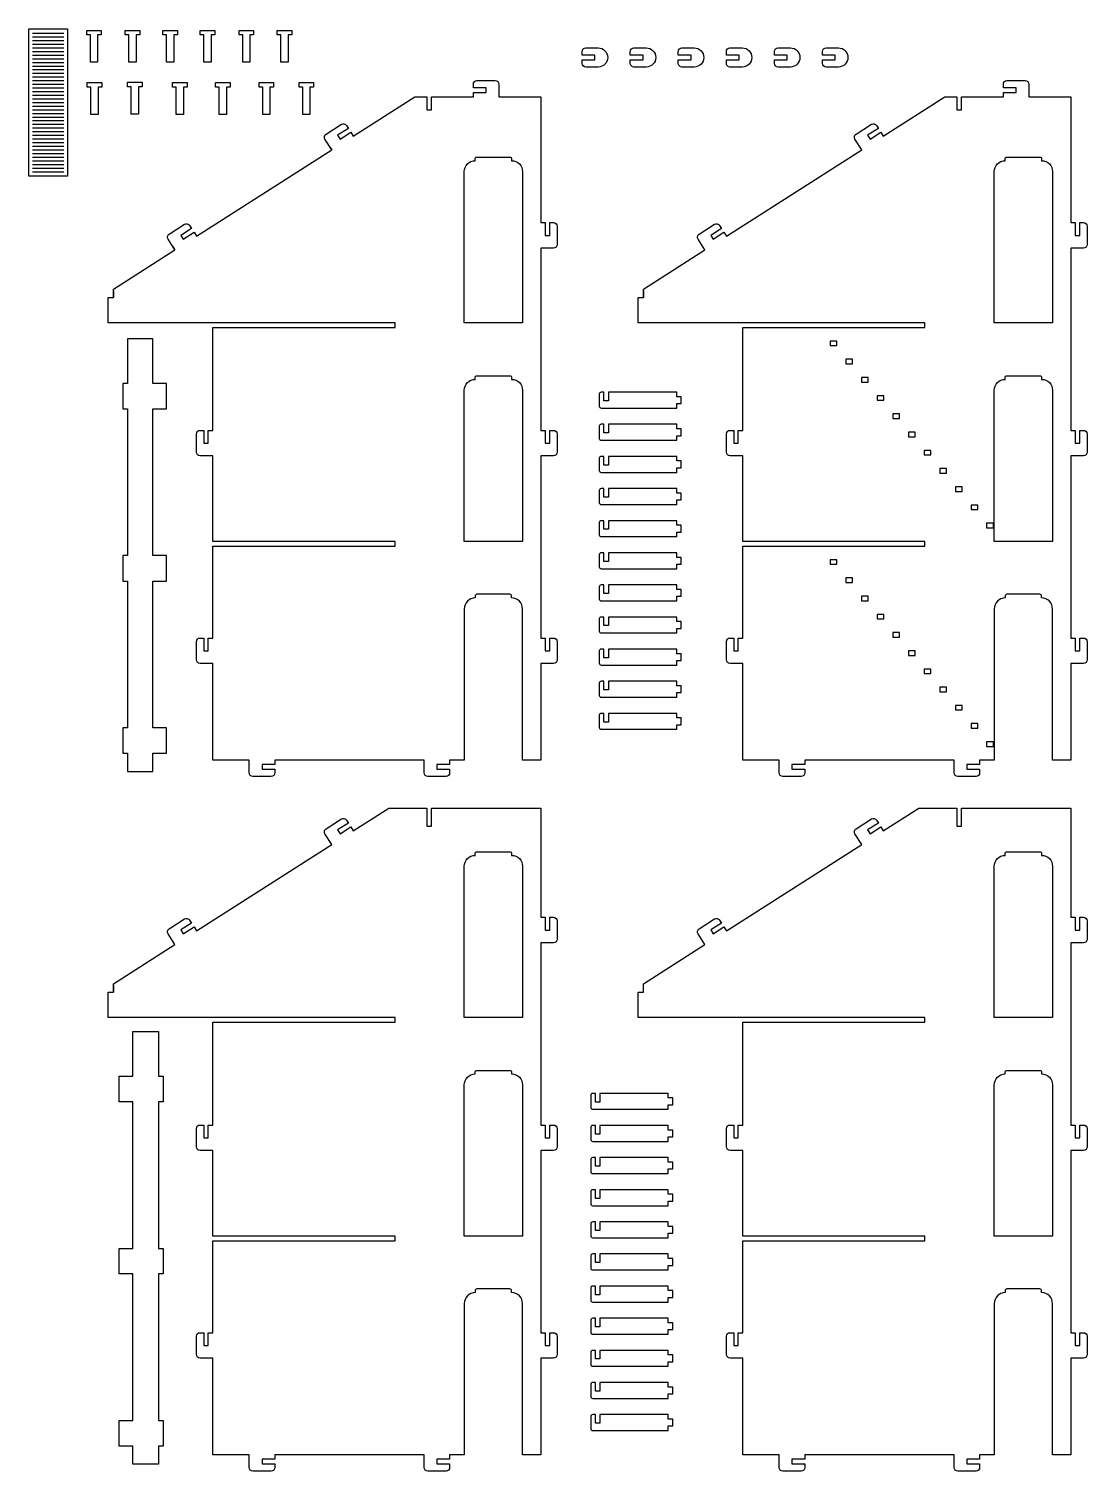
# Model space of a CAD drawing. Extents: x 9591 to 9820, y 1050 to 1177.
# Drawn here: x 9762.3 to 9820.4, y 1095.7 to 1174.8 of the extents above; entities that cross this region are included whole.
import ezdxf

# ---------------------------------------------------------------- set-up
doc = ezdxf.new("R2010")
doc.units = 0
doc.header["$MEASUREMENT"] = 0
doc.layers.add('LAYER_1', color=18, linetype='CONTINUOUS')

msp = doc.modelspace()

# ---------------------------------------------------------------- linework, layer by layer
at = {"layer": 'LAYER_1'}
for points in [[(9762.296, 1174.837), (9764.416, 1174.837), (9764.416, 1166.757), (9762.296, 1166.757)], [(9766.073, 1174.505), (9766.073, 1173.005), (9765.673, 1173.005), (9765.673, 1174.505), (9765.473, 1174.505), (9765.473, 1174.755), (9766.273, 1174.755), (9766.273, 1174.505)], [(9768.183, 1174.505), (9768.183, 1173.005), (9767.783, 1173.005), (9767.783, 1174.505), (9767.583, 1174.505), (9767.583, 1174.755), (9768.383, 1174.755), (9768.383, 1174.505)], [(9770.253, 1174.505), (9770.253, 1173.005), (9769.853, 1173.005), (9769.853, 1174.505), (9769.653, 1174.505), (9769.653, 1174.755), (9770.453, 1174.755), (9770.453, 1174.505)], [(9772.302, 1174.505), (9772.302, 1173.005), (9771.902, 1173.005), (9771.902, 1174.505), (9771.702, 1174.505), (9771.702, 1174.755), (9772.502, 1174.755), (9772.502, 1174.505)], [(9774.434, 1174.505), (9774.434, 1173.005), (9774.034, 1173.005), (9774.034, 1174.505), (9773.834, 1174.505), (9773.834, 1174.755), (9774.634, 1174.755), (9774.634, 1174.505)], [(9776.524, 1174.505), (9776.524, 1173.005), (9776.124, 1173.005), (9776.124, 1174.505), (9775.924, 1174.505), (9775.924, 1174.755), (9776.724, 1174.755), (9776.724, 1174.505)], [(9766.104, 1171.638), (9766.104, 1170.138), (9765.704, 1170.138), (9765.704, 1171.638), (9765.504, 1171.638), (9765.504, 1171.888), (9766.304, 1171.888), (9766.304, 1171.638)], [(9768.318, 1171.655), (9768.318, 1170.155), (9767.918, 1170.155), (9767.918, 1171.655), (9767.718, 1171.655), (9767.718, 1171.905), (9768.518, 1171.905), (9768.518, 1171.655)], [(9770.781, 1171.638), (9770.781, 1170.138), (9770.381, 1170.138), (9770.381, 1171.638), (9770.181, 1171.638), (9770.181, 1171.888), (9770.981, 1171.888), (9770.981, 1171.638)], [(9773.138, 1171.638), (9773.138, 1170.138), (9772.738, 1170.138), (9772.738, 1171.638), (9772.538, 1171.638), (9772.538, 1171.888), (9773.338, 1171.888), (9773.338, 1171.638)], [(9775.531, 1171.638), (9775.531, 1170.138), (9775.131, 1170.138), (9775.131, 1171.638), (9774.931, 1171.638), (9774.931, 1171.888), (9775.731, 1171.888), (9775.731, 1171.638)], [(9777.727, 1171.638), (9777.727, 1170.138), (9777.327, 1170.138), (9777.327, 1171.638), (9777.127, 1171.638), (9777.127, 1171.888), (9777.927, 1171.888), (9777.927, 1171.638)], [(9767.709, 1155.372), (9767.459, 1155.372), (9767.459, 1153.972), (9767.709, 1153.972), (9767.709, 1145.922), (9767.459, 1145.922), (9767.459, 1144.522), (9767.709, 1144.522), (9767.709, 1136.472), (9767.459, 1136.472), (9767.459, 1135.072), (9767.709, 1135.072), (9767.709, 1134.072), (9769.109, 1134.072), (9769.109, 1135.072), (9769.859, 1135.072), (9769.859, 1136.472), (9769.109, 1136.472), (9769.109, 1144.522), (9769.859, 1144.522), (9769.859, 1145.922), (9769.109, 1145.922), (9769.109, 1153.972), (9769.859, 1153.972), (9769.859, 1155.372), (9769.109, 1155.372), (9769.109, 1157.822), (9767.709, 1157.822)], [(9806.276, 1157.448), (9806.649, 1157.448), (9806.649, 1157.698), (9806.276, 1157.698)], [(9807.135, 1156.448), (9807.508, 1156.448), (9807.508, 1156.698), (9807.135, 1156.698)], [(9807.994, 1155.448), (9808.367, 1155.448), (9808.367, 1155.698), (9807.994, 1155.698)], [(9808.853, 1154.448), (9809.226, 1154.448), (9809.226, 1154.698), (9808.853, 1154.698)], [(9809.712, 1153.448), (9810.085, 1153.448), (9810.085, 1153.698), (9809.712, 1153.698)], [(9810.571, 1152.448), (9810.944, 1152.448), (9810.944, 1152.698), (9810.571, 1152.698)], [(9811.43, 1151.448), (9811.803, 1151.448), (9811.803, 1151.698), (9811.43, 1151.698)], [(9812.289, 1150.448), (9812.663, 1150.448), (9812.663, 1150.698), (9812.289, 1150.698)], [(9813.148, 1149.448), (9813.522, 1149.448), (9813.522, 1149.698), (9813.148, 1149.698)], [(9814.007, 1148.448), (9814.381, 1148.448), (9814.381, 1148.698), (9814.007, 1148.698)], [(9814.866, 1147.448), (9815.24, 1147.448), (9815.24, 1147.698), (9814.866, 1147.698)], [(9806.276, 1145.448), (9806.649, 1145.448), (9806.649, 1145.698), (9806.276, 1145.698)], [(9807.135, 1144.448), (9807.508, 1144.448), (9807.508, 1144.698), (9807.135, 1144.698)], [(9807.994, 1143.448), (9808.367, 1143.448), (9808.367, 1143.698), (9807.994, 1143.698)], [(9808.853, 1142.448), (9809.226, 1142.448), (9809.226, 1142.698), (9808.853, 1142.698)], [(9809.712, 1141.448), (9810.085, 1141.448), (9810.085, 1141.698), (9809.712, 1141.698)], [(9810.571, 1140.448), (9810.944, 1140.448), (9810.944, 1140.698), (9810.571, 1140.698)], [(9811.43, 1139.448), (9811.803, 1139.448), (9811.803, 1139.698), (9811.43, 1139.698)], [(9812.289, 1138.448), (9812.663, 1138.448), (9812.663, 1138.698), (9812.289, 1138.698)], [(9813.148, 1137.448), (9813.522, 1137.448), (9813.522, 1137.698), (9813.148, 1137.698)], [(9814.007, 1136.448), (9814.381, 1136.448), (9814.381, 1136.698), (9814.007, 1136.698)], [(9814.866, 1135.448), (9815.24, 1135.448), (9815.24, 1135.698), (9814.866, 1135.698)], [(9769.412, 1117.345), (9769.662, 1117.345), (9769.662, 1115.945), (9769.412, 1115.945), (9769.412, 1107.895), (9769.662, 1107.895), (9769.662, 1106.495), (9769.412, 1106.495), (9769.412, 1098.445), (9769.662, 1098.445), (9769.662, 1097.045), (9769.412, 1097.045), (9769.412, 1096.045), (9768.012, 1096.045), (9768.012, 1097.045), (9767.262, 1097.045), (9767.262, 1098.445), (9768.012, 1098.445), (9768.012, 1106.495), (9767.262, 1106.495), (9767.262, 1107.895), (9768.012, 1107.895), (9768.012, 1115.945), (9767.262, 1115.945), (9767.262, 1117.345), (9768.012, 1117.345), (9768.012, 1119.795), (9769.412, 1119.795)]]:
    msp.add_lwpolyline(points, close=True, dxfattribs=at)
for points in [[(9762.496, 1174.597), (9764.216, 1174.597)], [(9762.496, 1174.397), (9764.216, 1174.397)], [(9762.496, 1174.197), (9764.216, 1174.197)], [(9762.496, 1173.997), (9764.216, 1173.997)], [(9762.496, 1173.797), (9764.216, 1173.797)], [(9762.496, 1173.597), (9764.216, 1173.597)], [(9762.496, 1173.397), (9764.216, 1173.397)], [(9762.496, 1173.197), (9764.216, 1173.197)], [(9762.496, 1172.997), (9764.216, 1172.997)], [(9762.496, 1172.797), (9764.216, 1172.797)], [(9762.496, 1172.597), (9764.216, 1172.597)], [(9762.496, 1172.397), (9764.216, 1172.397)], [(9762.496, 1172.197), (9764.216, 1172.197)], [(9762.496, 1171.997), (9764.216, 1171.997)], [(9762.496, 1171.797), (9764.216, 1171.797)], [(9762.496, 1171.597), (9764.216, 1171.597)], [(9762.496, 1171.397), (9764.216, 1171.397)], [(9762.496, 1171.197), (9764.216, 1171.197)], [(9762.496, 1170.997), (9764.216, 1170.997)], [(9762.496, 1170.797), (9764.216, 1170.797)], [(9762.496, 1170.597), (9764.216, 1170.597)], [(9762.496, 1170.397), (9764.216, 1170.397)], [(9762.496, 1170.197), (9764.216, 1170.197)], [(9762.496, 1169.997), (9764.216, 1169.997)], [(9762.496, 1169.797), (9764.216, 1169.797)], [(9762.496, 1169.597), (9764.216, 1169.597)], [(9762.496, 1169.397), (9764.216, 1169.397)], [(9762.496, 1169.197), (9764.216, 1169.197)], [(9762.496, 1168.997), (9764.216, 1168.997)], [(9762.496, 1168.797), (9764.216, 1168.797)], [(9762.496, 1168.597), (9764.216, 1168.597)], [(9779.969, 1169.157), (9780.103, 1168.947)], [(9762.496, 1168.397), (9764.216, 1168.397)], [(9762.496, 1168.197), (9764.216, 1168.197)], [(9762.496, 1167.997), (9764.216, 1167.997)], [(9762.496, 1167.797), (9764.216, 1167.797)], [(9778.788, 1168.405), (9778.923, 1168.194)], [(9762.496, 1167.597), (9764.216, 1167.597)], [(9762.496, 1167.397), (9764.216, 1167.397)], [(9762.496, 1167.197), (9764.216, 1167.197)], [(9762.496, 1166.997), (9764.216, 1166.997)], [(9771.361, 1163.668), (9771.496, 1163.457)], [(9770.181, 1162.915), (9770.315, 1162.704)], [(9790.393, 1162.798), (9790.393, 1159.524)]]:
    msp.add_lwpolyline(points, dxfattribs=at)
for points in [[(9792.669, 1173.142), (9793.369, 1173.142), (9793.369, 1173.392), (9792.669, 1173.392), (9792.669, 1173.592, -0.414214), (9792.869, 1173.792), (9793.544, 1173.792, -1), (9793.544, 1172.742), (9792.869, 1172.742, -0.414214), (9792.669, 1172.942)], [(9795.306, 1173.142), (9796.006, 1173.142), (9796.006, 1173.392), (9795.306, 1173.392), (9795.306, 1173.592, -0.414214), (9795.506, 1173.792), (9796.181, 1173.792, -1), (9796.181, 1172.742), (9795.506, 1172.742, -0.414214), (9795.306, 1172.942)], [(9797.942, 1173.142), (9798.642, 1173.142), (9798.642, 1173.392), (9797.942, 1173.392), (9797.942, 1173.592, -0.414214), (9798.142, 1173.792), (9798.817, 1173.792, -1), (9798.817, 1172.742), (9798.142, 1172.742, -0.414214), (9797.942, 1172.942)], [(9800.579, 1173.142), (9801.279, 1173.142), (9801.279, 1173.392), (9800.579, 1173.392), (9800.579, 1173.592, -0.414214), (9800.779, 1173.792), (9801.454, 1173.792, -1), (9801.454, 1172.742), (9800.779, 1172.742, -0.414214), (9800.579, 1172.942)], [(9803.216, 1173.142), (9803.916, 1173.142), (9803.916, 1173.392), (9803.216, 1173.392), (9803.216, 1173.592, -0.414214), (9803.416, 1173.792), (9804.091, 1173.792, -1), (9804.091, 1172.742), (9803.416, 1172.742, -0.414214), (9803.216, 1172.942)], [(9805.853, 1173.142), (9806.553, 1173.142), (9806.553, 1173.392), (9805.853, 1173.392), (9805.853, 1173.592, -0.414214), (9806.053, 1173.792), (9806.728, 1173.792, -1), (9806.728, 1172.742), (9806.053, 1172.742, -0.414214), (9805.853, 1172.942)], [(9766.943, 1160.451), (9766.943, 1160.098), (9766.943, 1160.553), (9770.315, 1162.704), (9769.939, 1163.294, -0.414214), (9770, 1163.57), (9770.843, 1164.108, -0.414214), (9771.119, 1164.047), (9771.227, 1163.878), (9770.637, 1163.502), (9770.771, 1163.291), (9771.361, 1163.668), (9771.496, 1163.457), (9778.923, 1168.194), (9778.546, 1168.784, -0.414214), (9778.608, 1169.06), (9779.451, 1169.598, -0.414214), (9779.727, 1169.537), (9779.834, 1169.368), (9779.244, 1168.992), (9779.379, 1168.781), (9779.969, 1169.157), (9780.103, 1168.947), (9783.476, 1171.098), (9784.143, 1171.098), (9784.143, 1170.398), (9784.393, 1170.398), (9784.393, 1171.098), (9786.693, 1171.098), (9786.693, 1171.348), (9787.393, 1171.348), (9787.393, 1171.598), (9786.693, 1171.598), (9786.693, 1171.798, -0.414214), (9786.893, 1171.998), (9787.893, 1171.998, -0.414214), (9788.093, 1171.798), (9788.093, 1171.098), (9790.393, 1171.098), (9790.393, 1164.198), (9790.643, 1164.198), (9790.643, 1163.498), (9790.893, 1163.498), (9790.893, 1164.198), (9791.093, 1164.198, -0.414214), (9791.293, 1163.998), (9791.293, 1162.998, -0.414214), (9791.093, 1162.798), (9790.393, 1162.798), (9790.393, 1152.798), (9790.643, 1152.798), (9790.643, 1152.098), (9790.893, 1152.098), (9790.893, 1152.798), (9791.093, 1152.798, -0.414214), (9791.293, 1152.598), (9791.293, 1151.598, -0.414214), (9791.093, 1151.398), (9790.393, 1151.398), (9790.393, 1141.398), (9790.643, 1141.398), (9790.643, 1140.698), (9790.893, 1140.698), (9790.893, 1141.398), (9791.093, 1141.398, -0.414214), (9791.293, 1141.198), (9791.293, 1140.198, -0.414214), (9791.093, 1139.998), (9790.393, 1139.998), (9790.393, 1134.698), (9789.393, 1134.698), (9789.393, 1142.998, 0.414214), (9788.793, 1143.598), (9788.793, 1143.698, 0.414214), (9788.693, 1143.798), (9786.893, 1143.798, 0.414214), (9786.793, 1143.698), (9786.793, 1143.598, 0.414214), (9786.193, 1142.998), (9786.193, 1134.698), (9785.393, 1134.698), (9785.393, 1134.448), (9784.693, 1134.448), (9784.693, 1134.198), (9785.393, 1134.198), (9785.393, 1133.998, -0.414214), (9785.193, 1133.798), (9784.193, 1133.798, -0.414214), (9783.993, 1133.998), (9783.993, 1134.698), (9775.793, 1134.698), (9775.793, 1134.448), (9775.093, 1134.448), (9775.093, 1134.198), (9775.793, 1134.198), (9775.793, 1133.998, -0.414214), (9775.593, 1133.798), (9774.593, 1133.798, -0.414214), (9774.393, 1133.998), (9774.393, 1134.698), (9772.393, 1134.698), (9772.393, 1139.998), (9771.693, 1139.998, -0.414214), (9771.493, 1140.198), (9771.493, 1141.198, -0.414214), (9771.693, 1141.398), (9771.893, 1141.398), (9771.893, 1140.698), (9772.143, 1140.698), (9772.143, 1141.398), (9772.393, 1141.398), (9772.393, 1146.448), (9782.393, 1146.448), (9782.393, 1146.698), (9772.393, 1146.698), (9772.393, 1151.398), (9771.693, 1151.398, -0.414214), (9771.493, 1151.598), (9771.493, 1152.598, -0.414214), (9771.693, 1152.798), (9771.893, 1152.798), (9771.893, 1152.098), (9772.143, 1152.098), (9772.143, 1152.798), (9772.393, 1152.798), (9772.393, 1158.448), (9782.393, 1158.448), (9782.393, 1158.698), (9766.643, 1158.698), (9766.643, 1160.098), (9766.943, 1160.098)], [(9796.032, 1160.451), (9796.032, 1160.098), (9796.032, 1160.553), (9799.404, 1162.704), (9799.028, 1163.294, -0.414214), (9799.089, 1163.57), (9799.932, 1164.108, -0.414214), (9800.208, 1164.047), (9800.316, 1163.878), (9799.726, 1163.502), (9799.86, 1163.291), (9800.45, 1163.668), (9800.585, 1163.457), (9808.012, 1168.194), (9807.635, 1168.784, -0.414214), (9807.697, 1169.06), (9808.54, 1169.598, -0.414214), (9808.816, 1169.537), (9808.923, 1169.368), (9808.333, 1168.992), (9808.468, 1168.781), (9809.058, 1169.157), (9809.192, 1168.947), (9812.565, 1171.098), (9813.232, 1171.098), (9813.232, 1170.398), (9813.482, 1170.398), (9813.482, 1171.098), (9815.782, 1171.098), (9815.782, 1171.348), (9816.482, 1171.348), (9816.482, 1171.598), (9815.782, 1171.598), (9815.782, 1171.798, -0.414214), (9815.982, 1171.998), (9816.982, 1171.998, -0.414214), (9817.182, 1171.798), (9817.182, 1171.098), (9819.482, 1171.098), (9819.482, 1164.198), (9819.732, 1164.198), (9819.732, 1163.498), (9819.982, 1163.498), (9819.982, 1164.198), (9820.182, 1164.198, -0.414214), (9820.382, 1163.998), (9820.382, 1162.998, -0.414214), (9820.182, 1162.798), (9819.482, 1162.798), (9819.482, 1152.798), (9819.732, 1152.798), (9819.732, 1152.098), (9819.982, 1152.098), (9819.982, 1152.798), (9820.182, 1152.798, -0.414214), (9820.382, 1152.598), (9820.382, 1151.598, -0.414214), (9820.182, 1151.398), (9819.482, 1151.398), (9819.482, 1141.398), (9819.732, 1141.398), (9819.732, 1140.698), (9819.982, 1140.698), (9819.982, 1141.398), (9820.182, 1141.398, -0.414214), (9820.382, 1141.198), (9820.382, 1140.198, -0.414214), (9820.182, 1139.998), (9819.482, 1139.998), (9819.482, 1134.698), (9818.482, 1134.698), (9818.482, 1142.998, 0.414214), (9817.882, 1143.598), (9817.882, 1143.698, 0.414214), (9817.782, 1143.798), (9815.982, 1143.798, 0.414214), (9815.882, 1143.698), (9815.882, 1143.598, 0.414214), (9815.282, 1142.998), (9815.282, 1134.698), (9814.482, 1134.698), (9814.482, 1134.448), (9813.782, 1134.448), (9813.782, 1134.198), (9814.482, 1134.198), (9814.482, 1133.998, -0.414214), (9814.282, 1133.798), (9813.282, 1133.798, -0.414214), (9813.082, 1133.998), (9813.082, 1134.698), (9804.882, 1134.698), (9804.882, 1134.448), (9804.182, 1134.448), (9804.182, 1134.198), (9804.882, 1134.198), (9804.882, 1133.998, -0.414214), (9804.682, 1133.798), (9803.682, 1133.798, -0.414214), (9803.482, 1133.998), (9803.482, 1134.698), (9801.482, 1134.698), (9801.482, 1139.998), (9800.782, 1139.998, -0.414214), (9800.582, 1140.198), (9800.582, 1141.198, -0.414214), (9800.782, 1141.398), (9800.982, 1141.398), (9800.982, 1140.698), (9801.232, 1140.698), (9801.232, 1141.398), (9801.482, 1141.398), (9801.482, 1146.448), (9811.482, 1146.448), (9811.482, 1146.698), (9801.482, 1146.698), (9801.482, 1151.398), (9800.782, 1151.398, -0.414214), (9800.582, 1151.598), (9800.582, 1152.598, -0.414214), (9800.782, 1152.798), (9800.982, 1152.798), (9800.982, 1152.098), (9801.232, 1152.098), (9801.232, 1152.798), (9801.482, 1152.798), (9801.482, 1158.448), (9811.482, 1158.448), (9811.482, 1158.698), (9795.732, 1158.698), (9795.732, 1160.098), (9796.032, 1160.098)], [(9789.393, 1166.998), (9789.393, 1158.698), (9786.193, 1158.698), (9786.193, 1166.998, -0.414214), (9786.793, 1167.598), (9786.793, 1167.698, -0.414214), (9786.893, 1167.798), (9788.693, 1167.798, -0.414214), (9788.793, 1167.698), (9788.793, 1167.598, -0.414214)], [(9818.482, 1166.998), (9818.482, 1158.698), (9815.282, 1158.698), (9815.282, 1166.998, -0.414214), (9815.882, 1167.598), (9815.882, 1167.698, -0.414214), (9815.982, 1167.798), (9817.782, 1167.798, -0.414214), (9817.882, 1167.698), (9817.882, 1167.598, -0.414214)], [(9789.393, 1154.998), (9789.393, 1146.698), (9786.193, 1146.698), (9786.193, 1154.998, -0.414214), (9786.793, 1155.598), (9786.793, 1155.698, -0.414214), (9786.893, 1155.798), (9788.693, 1155.798, -0.414214), (9788.793, 1155.698), (9788.793, 1155.598, -0.414214)], [(9818.482, 1154.998), (9818.482, 1146.698), (9815.282, 1146.698), (9815.282, 1154.998, -0.414214), (9815.882, 1155.598), (9815.882, 1155.698, -0.414214), (9815.982, 1155.798), (9817.782, 1155.798, -0.414214), (9817.882, 1155.698), (9817.882, 1155.598, -0.414214)], [(9797.857, 1154.892), (9794.107, 1154.892), (9794.107, 1154.418), (9793.857, 1154.418), (9793.857, 1154.892), (9793.707, 1154.892, 0.414214), (9793.607, 1154.792), (9793.607, 1154.118, 0.414214), (9793.707, 1154.018), (9797.857, 1154.018), (9797.857, 1154.268), (9798.107, 1154.268), (9798.107, 1154.642), (9797.857, 1154.642)], [(9797.857, 1153.129), (9794.107, 1153.129), (9794.107, 1152.655), (9793.857, 1152.655), (9793.857, 1153.129), (9793.707, 1153.129, 0.414214), (9793.607, 1153.029), (9793.607, 1152.355, 0.414214), (9793.707, 1152.255), (9797.857, 1152.255), (9797.857, 1152.505), (9798.107, 1152.505), (9798.107, 1152.879), (9797.857, 1152.879)], [(9797.857, 1151.366), (9794.107, 1151.366), (9794.107, 1150.892), (9793.857, 1150.892), (9793.857, 1151.366), (9793.707, 1151.366, 0.414214), (9793.607, 1151.266), (9793.607, 1150.592, 0.414214), (9793.707, 1150.492), (9797.857, 1150.492), (9797.857, 1150.742), (9798.107, 1150.742), (9798.107, 1151.116), (9797.857, 1151.116)], [(9797.857, 1149.603), (9794.107, 1149.603), (9794.107, 1149.129), (9793.857, 1149.129), (9793.857, 1149.603), (9793.707, 1149.603, 0.414214), (9793.607, 1149.503), (9793.607, 1148.829, 0.414214), (9793.707, 1148.729), (9797.857, 1148.729), (9797.857, 1148.979), (9798.107, 1148.979), (9798.107, 1149.353), (9797.857, 1149.353)], [(9797.857, 1147.84), (9794.107, 1147.84), (9794.107, 1147.366), (9793.857, 1147.366), (9793.857, 1147.84), (9793.707, 1147.84, 0.414214), (9793.607, 1147.74), (9793.607, 1147.066, 0.414214), (9793.707, 1146.966), (9797.857, 1146.966), (9797.857, 1147.216), (9798.107, 1147.216), (9798.107, 1147.59), (9797.857, 1147.59)], [(9797.857, 1146.076), (9794.107, 1146.076), (9794.107, 1145.603), (9793.857, 1145.603), (9793.857, 1146.076), (9793.707, 1146.076, 0.414214), (9793.607, 1145.976), (9793.607, 1145.303, 0.414214), (9793.707, 1145.203), (9797.857, 1145.203), (9797.857, 1145.453), (9798.107, 1145.453), (9798.107, 1145.826), (9797.857, 1145.826)], [(9797.857, 1144.313), (9794.107, 1144.313), (9794.107, 1143.84), (9793.857, 1143.84), (9793.857, 1144.313), (9793.707, 1144.313, 0.414214), (9793.607, 1144.213), (9793.607, 1143.54, 0.414214), (9793.707, 1143.44), (9797.857, 1143.44), (9797.857, 1143.69), (9798.107, 1143.69), (9798.107, 1144.063), (9797.857, 1144.063)], [(9797.857, 1142.55), (9794.107, 1142.55), (9794.107, 1142.077), (9793.857, 1142.077), (9793.857, 1142.55), (9793.707, 1142.55, 0.414214), (9793.607, 1142.45), (9793.607, 1141.777, 0.414214), (9793.707, 1141.677), (9797.857, 1141.677), (9797.857, 1141.927), (9798.107, 1141.927), (9798.107, 1142.3), (9797.857, 1142.3)], [(9797.857, 1140.787), (9794.107, 1140.787), (9794.107, 1140.314), (9793.857, 1140.314), (9793.857, 1140.787), (9793.707, 1140.787, 0.414214), (9793.607, 1140.687), (9793.607, 1140.014, 0.414214), (9793.707, 1139.914), (9797.857, 1139.914), (9797.857, 1140.164), (9798.107, 1140.164), (9798.107, 1140.537), (9797.857, 1140.537)], [(9797.857, 1139.024), (9794.107, 1139.024), (9794.107, 1138.551), (9793.857, 1138.551), (9793.857, 1139.024), (9793.707, 1139.024, 0.414214), (9793.607, 1138.924), (9793.607, 1138.251, 0.414214), (9793.707, 1138.151), (9797.857, 1138.151), (9797.857, 1138.401), (9798.107, 1138.401), (9798.107, 1138.774), (9797.857, 1138.774)], [(9797.857, 1137.261), (9794.107, 1137.261), (9794.107, 1136.787), (9793.857, 1136.787), (9793.857, 1137.261), (9793.707, 1137.261, 0.414214), (9793.607, 1137.161), (9793.607, 1136.487, 0.414214), (9793.707, 1136.387), (9797.857, 1136.387), (9797.857, 1136.637), (9798.107, 1136.637), (9798.107, 1137.011), (9797.857, 1137.011)], [(9766.943, 1122.321), (9766.943, 1121.968), (9766.943, 1122.423), (9770.315, 1124.574), (9769.939, 1125.164, -0.414214), (9770, 1125.44), (9770.843, 1125.978, -0.414214), (9771.119, 1125.917), (9771.227, 1125.748), (9770.637, 1125.372), (9770.771, 1125.161), (9771.361, 1125.538), (9771.496, 1125.327), (9778.923, 1130.064), (9778.546, 1130.654, -0.414214), (9778.608, 1130.93), (9779.451, 1131.468, -0.414214), (9779.727, 1131.407), (9779.834, 1131.238), (9779.244, 1130.862), (9779.379, 1130.651), (9779.969, 1131.027), (9780.103, 1130.817), (9782.059, 1132.064), (9784.143, 1132.064), (9784.143, 1131.064), (9784.393, 1131.064), (9784.393, 1132.064), (9790.393, 1132.064), (9790.393, 1126.068), (9790.643, 1126.068), (9790.643, 1125.368), (9790.893, 1125.368), (9790.893, 1126.068), (9791.093, 1126.068, -0.414214), (9791.293, 1125.868), (9791.293, 1124.868, -0.414214), (9791.093, 1124.668), (9790.393, 1124.668), (9790.393, 1114.668), (9790.643, 1114.668), (9790.643, 1113.968), (9790.893, 1113.968), (9790.893, 1114.668), (9791.093, 1114.668, -0.414214), (9791.293, 1114.468), (9791.293, 1113.468, -0.414214), (9791.093, 1113.268), (9790.393, 1113.268), (9790.393, 1103.268), (9790.643, 1103.268), (9790.643, 1102.568), (9790.893, 1102.568), (9790.893, 1103.268), (9791.093, 1103.268, -0.414214), (9791.293, 1103.068), (9791.293, 1102.068, -0.414214), (9791.093, 1101.868), (9790.393, 1101.868), (9790.393, 1096.568), (9789.393, 1096.568), (9789.393, 1104.868, 0.414214), (9788.793, 1105.468), (9788.793, 1105.568, 0.414214), (9788.693, 1105.668), (9786.893, 1105.668, 0.414214), (9786.793, 1105.568), (9786.793, 1105.468, 0.414214), (9786.193, 1104.868), (9786.193, 1096.568), (9785.393, 1096.568), (9785.393, 1096.318), (9784.693, 1096.318), (9784.693, 1096.068), (9785.393, 1096.068), (9785.393, 1095.868, -0.414214), (9785.193, 1095.668), (9784.193, 1095.668, -0.414214), (9783.993, 1095.868), (9783.993, 1096.568), (9775.793, 1096.568), (9775.793, 1096.318), (9775.093, 1096.318), (9775.093, 1096.068), (9775.793, 1096.068), (9775.793, 1095.868, -0.414214), (9775.593, 1095.668), (9774.593, 1095.668, -0.414214), (9774.393, 1095.868), (9774.393, 1096.568), (9772.393, 1096.568), (9772.393, 1101.868), (9771.693, 1101.868, -0.414214), (9771.493, 1102.068), (9771.493, 1103.068, -0.414214), (9771.693, 1103.268), (9771.893, 1103.268), (9771.893, 1102.568), (9772.143, 1102.568), (9772.143, 1103.268), (9772.393, 1103.268), (9772.393, 1108.318), (9782.393, 1108.318), (9782.393, 1108.568), (9772.393, 1108.568), (9772.393, 1113.268), (9771.693, 1113.268, -0.414214), (9771.493, 1113.468), (9771.493, 1114.468, -0.414214), (9771.693, 1114.668), (9771.893, 1114.668), (9771.893, 1113.968), (9772.143, 1113.968), (9772.143, 1114.668), (9772.393, 1114.668), (9772.393, 1120.318), (9782.393, 1120.318), (9782.393, 1120.568), (9766.643, 1120.568), (9766.643, 1121.968), (9766.943, 1121.968)], [(9796.032, 1122.195), (9796.032, 1122.423), (9799.404, 1124.574), (9799.028, 1125.164, -0.414214), (9799.089, 1125.44), (9799.932, 1125.978, -0.414214), (9800.208, 1125.917), (9800.316, 1125.748), (9799.726, 1125.372), (9799.86, 1125.161), (9800.45, 1125.538), (9800.585, 1125.327), (9808.012, 1130.064), (9807.635, 1130.654, -0.414214), (9807.697, 1130.93), (9808.54, 1131.468, -0.414214), (9808.816, 1131.407), (9808.923, 1131.238), (9808.333, 1130.862), (9808.468, 1130.651), (9809.058, 1131.027), (9809.192, 1130.817), (9811.148, 1132.064), (9813.232, 1132.064), (9813.232, 1131.064), (9813.482, 1131.064), (9813.482, 1132.064), (9819.482, 1132.064), (9819.482, 1126.068), (9819.732, 1126.068), (9819.732, 1125.368), (9819.982, 1125.368), (9819.982, 1126.068), (9820.182, 1126.068, -0.414214), (9820.382, 1125.868), (9820.382, 1124.868, -0.414214), (9820.182, 1124.668), (9819.482, 1124.668), (9819.482, 1114.668), (9819.732, 1114.668), (9819.732, 1113.968), (9819.982, 1113.968), (9819.982, 1114.668), (9820.182, 1114.668, -0.414214), (9820.382, 1114.468), (9820.382, 1113.468, -0.414214), (9820.182, 1113.268), (9819.482, 1113.268), (9819.482, 1103.268), (9819.732, 1103.268), (9819.732, 1102.568), (9819.982, 1102.568), (9819.982, 1103.268), (9820.182, 1103.268, -0.414214), (9820.382, 1103.068), (9820.382, 1102.068, -0.414214), (9820.182, 1101.868), (9819.482, 1101.868), (9819.482, 1096.568), (9818.482, 1096.568), (9818.482, 1104.868, 0.414214), (9817.882, 1105.468), (9817.882, 1105.568, 0.414214), (9817.782, 1105.668), (9815.982, 1105.668, 0.414214), (9815.882, 1105.568), (9815.882, 1105.468, 0.414214), (9815.282, 1104.868), (9815.282, 1096.568), (9814.482, 1096.568), (9814.482, 1096.318), (9813.782, 1096.318), (9813.782, 1096.068), (9814.482, 1096.068), (9814.482, 1095.868, -0.414214), (9814.282, 1095.668), (9813.282, 1095.668, -0.414214), (9813.082, 1095.868), (9813.082, 1096.568), (9804.882, 1096.568), (9804.882, 1096.318), (9804.182, 1096.318), (9804.182, 1096.068), (9804.882, 1096.068), (9804.882, 1095.868, -0.414214), (9804.682, 1095.668), (9803.682, 1095.668, -0.414214), (9803.482, 1095.868), (9803.482, 1096.568), (9801.482, 1096.568), (9801.482, 1101.868), (9800.782, 1101.868, -0.414214), (9800.582, 1102.068), (9800.582, 1103.068, -0.414214), (9800.782, 1103.268), (9800.982, 1103.268), (9800.982, 1102.568), (9801.232, 1102.568), (9801.232, 1103.268), (9801.482, 1103.268), (9801.482, 1108.318), (9811.482, 1108.318), (9811.482, 1108.568), (9801.482, 1108.568), (9801.482, 1113.268), (9800.782, 1113.268, -0.414214), (9800.582, 1113.468), (9800.582, 1114.468, -0.414214), (9800.782, 1114.668), (9800.982, 1114.668), (9800.982, 1113.968), (9801.232, 1113.968), (9801.232, 1114.668), (9801.482, 1114.668), (9801.482, 1120.318), (9811.482, 1120.318), (9811.482, 1120.568), (9795.732, 1120.568), (9795.732, 1121.968), (9796.032, 1121.968)], [(9789.393, 1128.868), (9789.393, 1120.568), (9786.193, 1120.568), (9786.193, 1128.868, -0.414214), (9786.793, 1129.468), (9786.793, 1129.568, -0.414214), (9786.893, 1129.668), (9788.693, 1129.668, -0.414214), (9788.793, 1129.568), (9788.793, 1129.468, -0.414214)], [(9818.482, 1128.868), (9818.482, 1120.568), (9815.282, 1120.568), (9815.282, 1128.868, -0.414214), (9815.882, 1129.468), (9815.882, 1129.568, -0.414214), (9815.982, 1129.668), (9817.782, 1129.668, -0.414214), (9817.882, 1129.568), (9817.882, 1129.468, -0.414214)], [(9789.393, 1116.868), (9789.393, 1108.568), (9786.193, 1108.568), (9786.193, 1116.868, -0.414214), (9786.793, 1117.468), (9786.793, 1117.568, -0.414214), (9786.893, 1117.668), (9788.693, 1117.668, -0.414214), (9788.793, 1117.568), (9788.793, 1117.468, -0.414214)], [(9818.482, 1116.868), (9818.482, 1108.568), (9815.282, 1108.568), (9815.282, 1116.868, -0.414214), (9815.882, 1117.468), (9815.882, 1117.568, -0.414214), (9815.982, 1117.668), (9817.782, 1117.668, -0.414214), (9817.882, 1117.568), (9817.882, 1117.468, -0.414214)], [(9797.392, 1116.403), (9793.642, 1116.403), (9793.642, 1115.93), (9793.392, 1115.93), (9793.392, 1116.403), (9793.242, 1116.403, 0.414214), (9793.142, 1116.303), (9793.142, 1115.63, 0.414214), (9793.242, 1115.53), (9797.392, 1115.53), (9797.392, 1115.78), (9797.642, 1115.78), (9797.642, 1116.153), (9797.392, 1116.153)], [(9797.392, 1114.64), (9793.642, 1114.64), (9793.642, 1114.167), (9793.392, 1114.167), (9793.392, 1114.64), (9793.242, 1114.64, 0.414214), (9793.142, 1114.54), (9793.142, 1113.867, 0.414214), (9793.242, 1113.767), (9797.392, 1113.767), (9797.392, 1114.017), (9797.642, 1114.017), (9797.642, 1114.39), (9797.392, 1114.39)], [(9797.392, 1112.877), (9793.642, 1112.877), (9793.642, 1112.404), (9793.392, 1112.404), (9793.392, 1112.877), (9793.242, 1112.877, 0.414214), (9793.142, 1112.777), (9793.142, 1112.104, 0.414214), (9793.242, 1112.004), (9797.392, 1112.004), (9797.392, 1112.254), (9797.642, 1112.254), (9797.642, 1112.627), (9797.392, 1112.627)], [(9797.392, 1111.114), (9793.642, 1111.114), (9793.642, 1110.64), (9793.392, 1110.64), (9793.392, 1111.114), (9793.242, 1111.114, 0.414214), (9793.142, 1111.014), (9793.142, 1110.34, 0.414214), (9793.242, 1110.24), (9797.392, 1110.24), (9797.392, 1110.49), (9797.642, 1110.49), (9797.642, 1110.864), (9797.392, 1110.864)], [(9797.392, 1109.351), (9793.642, 1109.351), (9793.642, 1108.877), (9793.392, 1108.877), (9793.392, 1109.351), (9793.242, 1109.351, 0.414214), (9793.142, 1109.251), (9793.142, 1108.577, 0.414214), (9793.242, 1108.477), (9797.392, 1108.477), (9797.392, 1108.727), (9797.642, 1108.727), (9797.642, 1109.101), (9797.392, 1109.101)], [(9797.392, 1107.588), (9793.642, 1107.588), (9793.642, 1107.114), (9793.392, 1107.114), (9793.392, 1107.588), (9793.242, 1107.588, 0.414214), (9793.142, 1107.488), (9793.142, 1106.814, 0.414214), (9793.242, 1106.714), (9797.392, 1106.714), (9797.392, 1106.964), (9797.642, 1106.964), (9797.642, 1107.338), (9797.392, 1107.338)], [(9797.392, 1105.825), (9793.642, 1105.825), (9793.642, 1105.351), (9793.392, 1105.351), (9793.392, 1105.825), (9793.242, 1105.825, 0.414214), (9793.142, 1105.725), (9793.142, 1105.051, 0.414214), (9793.242, 1104.951), (9797.392, 1104.951), (9797.392, 1105.201), (9797.642, 1105.201), (9797.642, 1105.575), (9797.392, 1105.575)], [(9797.392, 1104.062), (9793.642, 1104.062), (9793.642, 1103.588), (9793.392, 1103.588), (9793.392, 1104.062), (9793.242, 1104.062, 0.414214), (9793.142, 1103.962), (9793.142, 1103.288, 0.414214), (9793.242, 1103.188), (9797.392, 1103.188), (9797.392, 1103.438), (9797.642, 1103.438), (9797.642, 1103.812), (9797.392, 1103.812)], [(9797.392, 1102.298), (9793.642, 1102.298), (9793.642, 1101.825), (9793.392, 1101.825), (9793.392, 1102.298), (9793.242, 1102.298, 0.414214), (9793.142, 1102.198), (9793.142, 1101.525, 0.414214), (9793.242, 1101.425), (9797.392, 1101.425), (9797.392, 1101.675), (9797.642, 1101.675), (9797.642, 1102.048), (9797.392, 1102.048)], [(9797.392, 1100.535), (9793.642, 1100.535), (9793.642, 1100.062), (9793.392, 1100.062), (9793.392, 1100.535), (9793.242, 1100.535, 0.414214), (9793.142, 1100.435), (9793.142, 1099.762, 0.414214), (9793.242, 1099.662), (9797.392, 1099.662), (9797.392, 1099.912), (9797.642, 1099.912), (9797.642, 1100.285), (9797.392, 1100.285)], [(9797.392, 1098.772), (9793.642, 1098.772), (9793.642, 1098.299), (9793.392, 1098.299), (9793.392, 1098.772), (9793.242, 1098.772, 0.414214), (9793.142, 1098.672), (9793.142, 1097.999, 0.414214), (9793.242, 1097.899), (9797.392, 1097.899), (9797.392, 1098.149), (9797.642, 1098.149), (9797.642, 1098.522), (9797.392, 1098.522)]]:
    msp.add_lwpolyline(points, format="xyb", close=True, dxfattribs=at)

doc.saveas('drawing.dxf')
